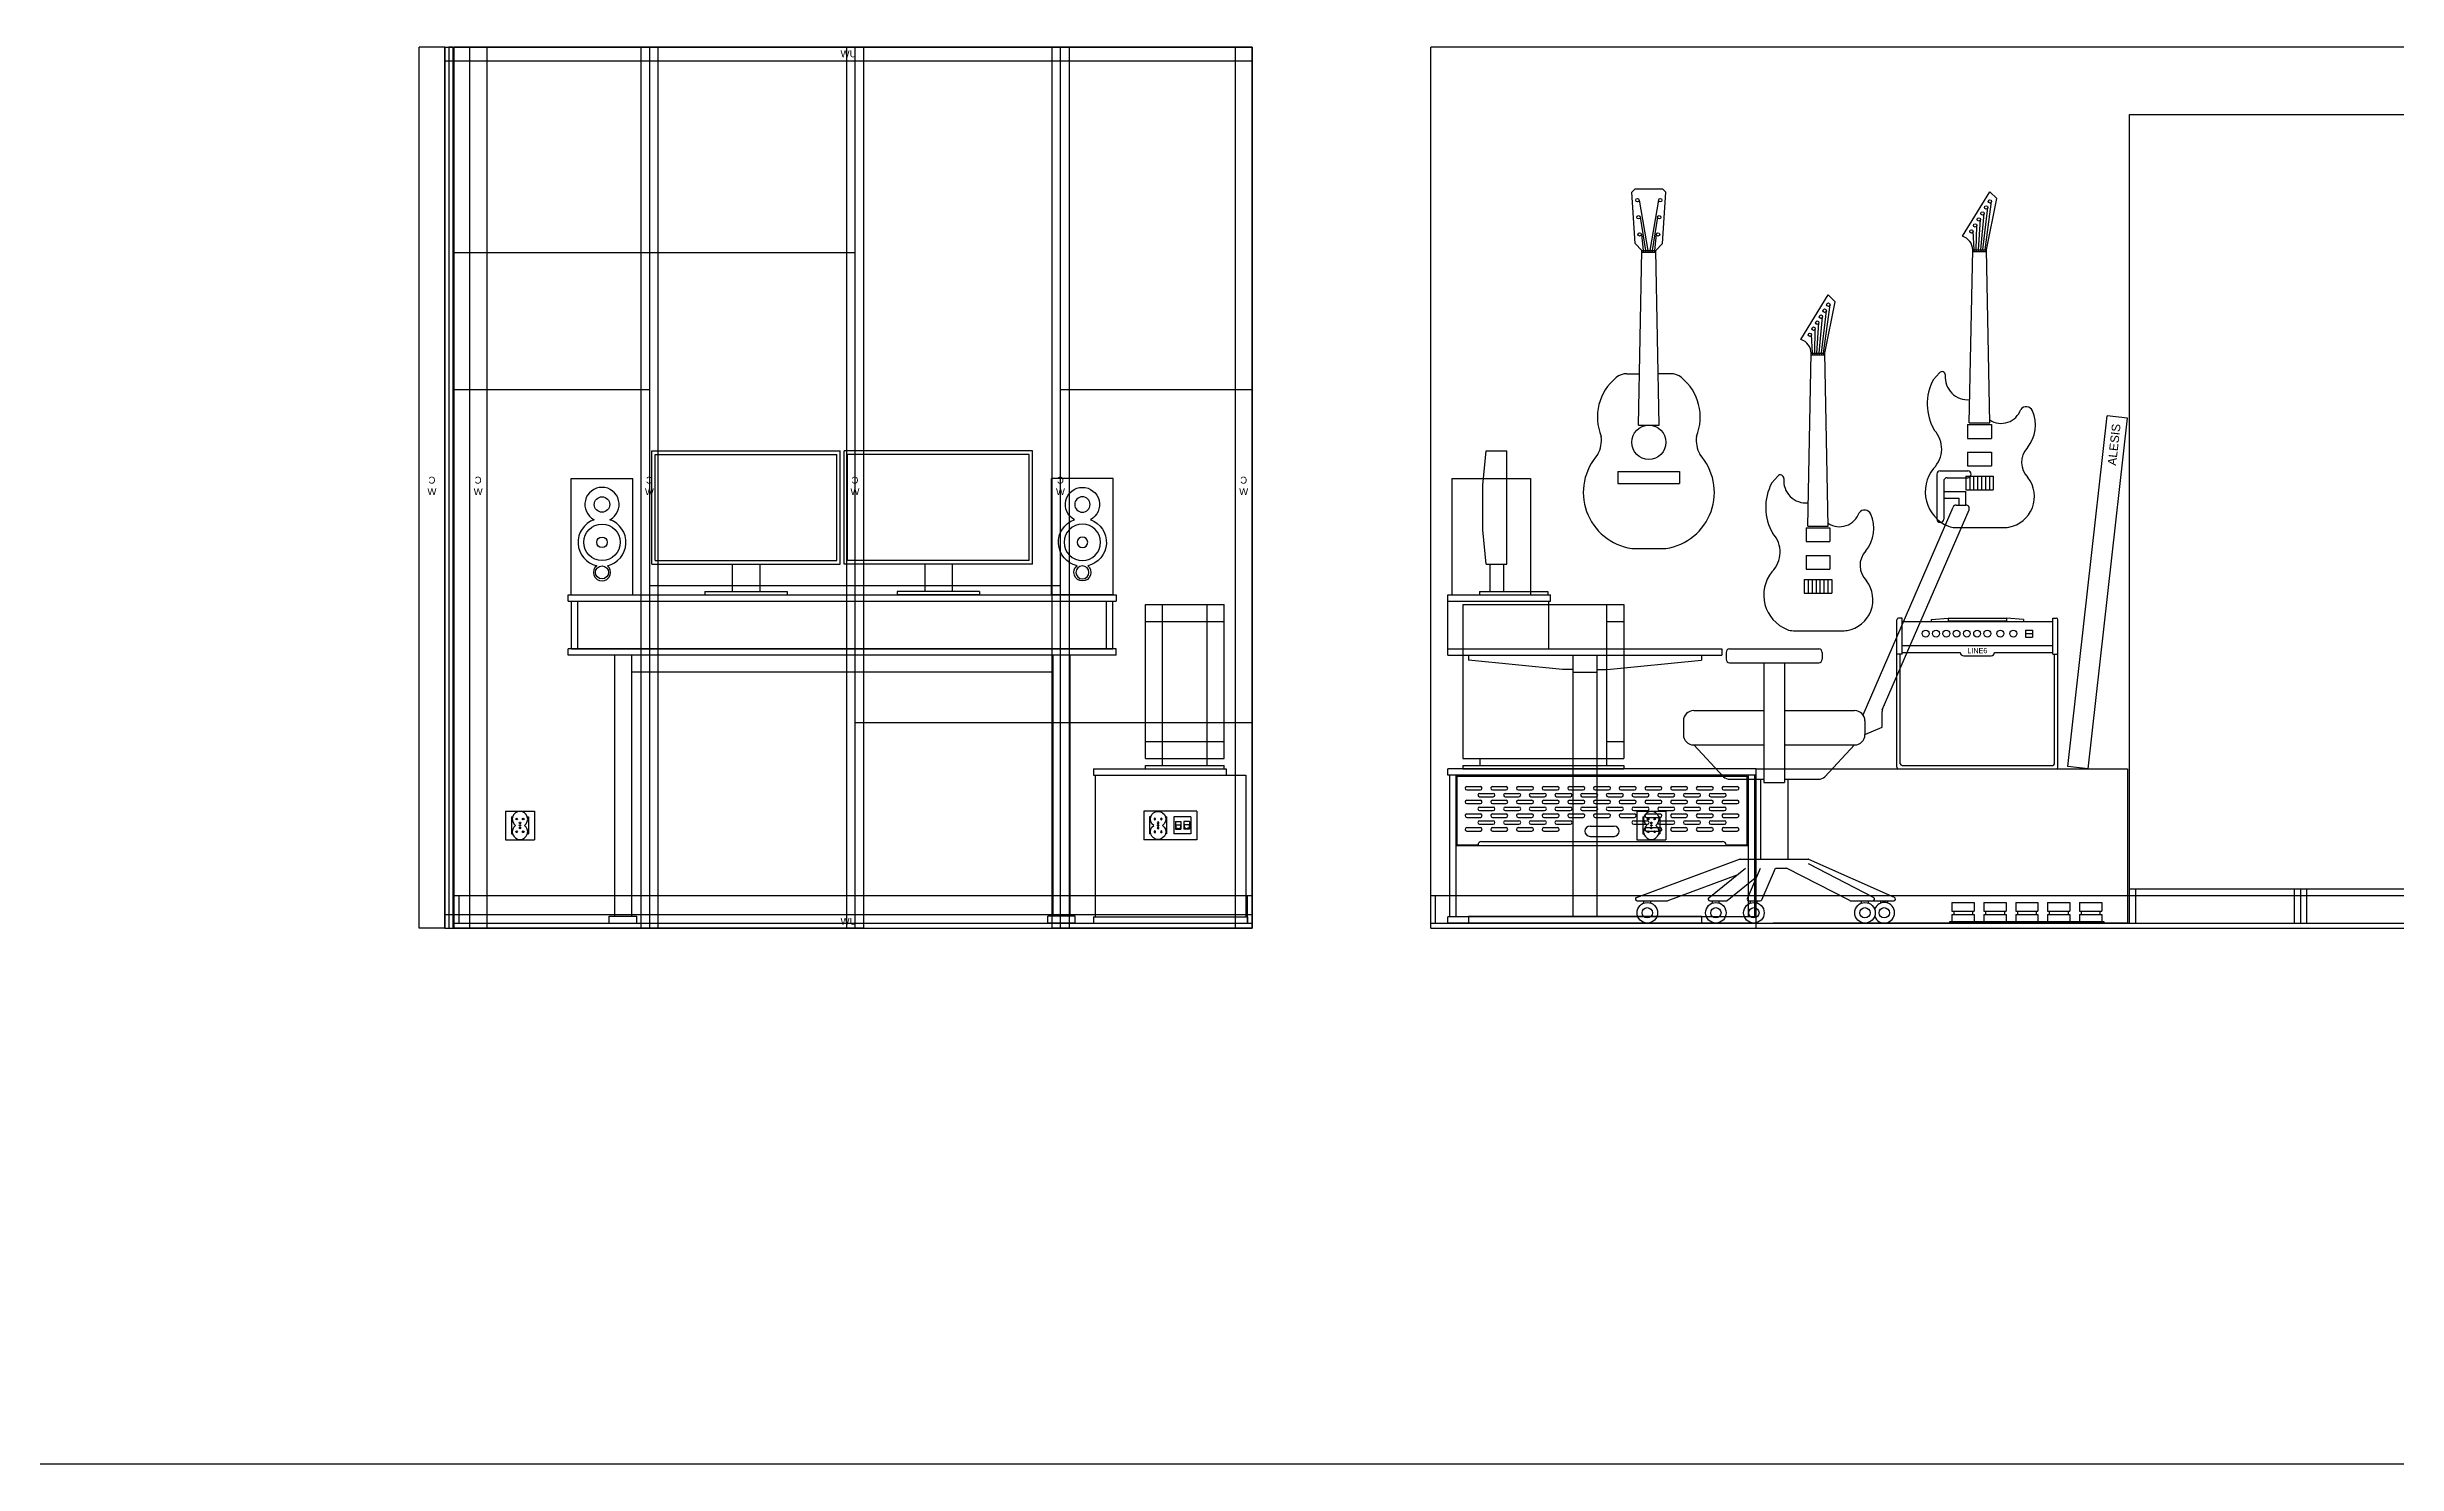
# Model space of a CAD drawing. Header units: millimetres. Extents: x 863 to 5283, y 810 to 2397.
# Drawn here: x 3125 to 3811, y 1983 to 2397 of the extents above; entities that cross this region are included whole.
import ezdxf

# ---------------------------------------------------------------- set-up
doc = ezdxf.new("R2010")
doc.units = ezdxf.units.MM
for name, color, linetype in [('Elektryka - obudowy', 253, 'Continuous'), ('GK - OSB', 40, 'Continuous'), ('GK - płyta', 104, 'Continuous'), ('GK - rama', 170, 'Continuous'), ('Listwy', 9, 'Continuous'), ('Meble', 42, 'Continuous'), ('Panele', 44, 'Continuous'), ('Szkic', 6, 'Continuous'), ('Urządzenia', 183, 'Continuous'), ('Ściany', 7, 'Continuous')]:
    doc.layers.add(name, color=color, linetype=linetype)

# ---------------------------------------------------------------- blocks, each defined once
blk = doc.blocks.new('Z$W@#8374')
for p, q in [((0, 80), (0, 95.8)), ((0, 95.8), (30, 95.8)), ((0, 94), (30, 94)), ((29.5, 80), (29.5, 94)), ((30, 94), (30, 95.8)), ((0, 78.2), (0, 80)), ((0, 80), (80, 80)), ((0, 78.2), (80, 78.2)), ((6, 78.2), (6, 76.7)), ((33.5, 74), (6, 76.7)), ((36.5, 78.2), (36.5, 2)), ((43.5, 78.2), (43.5, 2)), ((46.5, 74), (74, 76.7)), ((74, 78.2), (74, 76.7)), ((80, 80), (80, 78.2)), ((36.5, 74), (33.5, 74)), ((36.5, 73.2), (43.5, 73.2)), ((43.5, 74), (46.5, 74)), ((6, 2), (6, 0)), ((6, 2), (74, 2)), ((6, 0), (74, 0)), ((74, 2), (74, 0))]:
    blk.add_line(p, q)
blk = doc.blocks.new('Z$W@#10950')
for p, q in [((90, 45), (0, 45)), ((0, 43.2), (0, 45)), ((90, 43.2), (0, 43.2)), ((0.5, 43.2), (0.5, 1.8)), ((2.3, 43.2), (2.3, 1.8)), ((2.6, 42.9), (2.6, 22.8)), ((87.4, 42.9), (2.6, 42.9)), ((2.6, 42.9), (87.4, 42.9)), ((2.6, 22.8), (2.6, 42.9)), ((87.4, 22.8), (87.4, 42.9)), ((87.7, 43.2), (87.7, 1.8)), ((89.5, 43.2), (89.5, 1.8)), ((90, 43.2), (90, 45)), ((5.5, 39.85), (9.5, 39.85)), ((5.5, 38.85), (9.5, 38.85)), ((5.5, 35.85), (9.5, 35.85)), ((5.5, 34.85), (9.5, 34.85)), ((9.25, 37.85), (13.25, 37.85)), ((9.25, 36.85), (13.25, 36.85)), ((13, 39.85), (17, 39.85)), ((13, 38.85), (17, 38.85)), ((13, 35.85), (17, 35.85)), ((13, 34.85), (17, 34.85)), ((16.75, 37.85), (20.75, 37.85)), ((16.75, 36.85), (20.75, 36.85)), ((20.5, 39.85), (24.5, 39.85)), ((20.5, 38.85), (24.5, 38.85)), ((20.5, 35.85), (24.5, 35.85)), ((20.5, 34.85), (24.5, 34.85)), ((24.25, 37.85), (28.25, 37.85)), ((24.25, 36.85), (28.25, 36.85)), ((28, 39.85), (32, 39.85)), ((28, 38.85), (32, 38.85)), ((28, 35.85), (32, 35.85)), ((28, 34.85), (32, 34.85)), ((31.75, 37.85), (35.75, 37.85)), ((31.75, 36.85), (35.75, 36.85)), ((35.5, 39.85), (39.5, 39.85)), ((35.5, 38.85), (39.5, 38.85)), ((35.5, 35.85), (39.5, 35.85)), ((35.5, 34.85), (39.5, 34.85)), ((39.25, 37.85), (43.25, 37.85)), ((39.25, 36.85), (43.25, 36.85)), ((43, 39.85), (47, 39.85)), ((43, 38.85), (47, 38.85)), ((43, 35.85), (47, 35.85)), ((43, 34.85), (47, 34.85)), ((46.75, 37.85), (50.75, 37.85)), ((46.75, 36.85), (50.75, 36.85)), ((50.5, 39.85), (54.5, 39.85)), ((50.5, 38.85), (54.5, 38.85)), ((50.5, 35.85), (54.5, 35.85)), ((50.5, 34.85), (54.5, 34.85)), ((54.25, 37.85), (58.25, 37.85)), ((54.25, 36.85), (58.25, 36.85)), ((58, 39.85), (62, 39.85)), ((58, 38.85), (62, 38.85)), ((58, 35.85), (62, 35.85)), ((58, 34.85), (62, 34.85)), ((61.75, 37.85), (65.75, 37.85)), ((61.75, 36.85), (65.75, 36.85)), ((65.5, 39.85), (69.5, 39.85)), ((65.5, 38.85), (69.5, 38.85)), ((65.5, 35.85), (69.5, 35.85)), ((65.5, 34.85), (69.5, 34.85)), ((69.25, 37.85), (73.25, 37.85)), ((69.25, 36.85), (73.25, 36.85)), ((73, 39.85), (77, 39.85)), ((73, 38.85), (77, 38.85)), ((73, 35.85), (77, 35.85)), ((73, 34.85), (77, 34.85)), ((76.75, 37.85), (80.75, 37.85)), ((76.75, 36.85), (80.75, 36.85)), ((80.5, 39.85), (84.5, 39.85)), ((80.5, 38.85), (84.5, 38.85)), ((80.5, 35.85), (84.5, 35.85)), ((80.5, 34.85), (84.5, 34.85)), ((5.5, 31.85), (9.5, 31.85)), ((5.5, 30.85), (9.5, 30.85)), ((5.5, 27.85), (9.5, 27.85)), ((9.25, 33.85), (13.25, 33.85)), ((9.25, 32.85), (13.25, 32.85)), ((9.25, 29.85), (13.25, 29.85)), ((9.25, 28.85), (13.25, 28.85)), ((13, 31.85), (17, 31.85)), ((13, 30.85), (17, 30.85)), ((13, 27.85), (17, 27.85)), ((16.75, 33.85), (20.75, 33.85)), ((16.75, 32.85), (20.75, 32.85)), ((16.75, 29.85), (20.75, 29.85)), ((16.75, 28.85), (20.75, 28.85)), ((20.5, 31.85), (24.5, 31.85)), ((20.5, 30.85), (24.5, 30.85)), ((20.5, 27.85), (24.5, 27.85)), ((24.25, 33.85), (28.25, 33.85)), ((24.25, 32.85), (28.25, 32.85)), ((24.25, 29.85), (28.25, 29.85)), ((24.25, 28.85), (28.25, 28.85)), ((28, 31.85), (32, 31.85)), ((28, 30.85), (32, 30.85)), ((28, 27.85), (32, 27.85)), ((31.75, 33.85), (35.75, 33.85)), ((31.75, 32.85), (35.75, 32.85)), ((31.75, 29.85), (35.75, 29.85)), ((31.75, 28.85), (35.75, 28.85)), ((35.5, 31.85), (39.5, 31.85)), ((35.5, 30.85), (39.5, 30.85)), ((39.25, 33.85), (43.25, 33.85)), ((39.25, 32.85), (43.25, 32.85)), ((41.51, 28.3), (48.51, 28.3)), ((43, 31.85), (47, 31.85)), ((43, 30.85), (47, 30.85)), ((46.75, 33.85), (50.75, 33.85)), ((46.75, 32.85), (50.75, 32.85)), ((50.5, 31.85), (54.5, 31.85)), ((50.5, 30.85), (54.5, 30.85)), ((54.25, 33.85), (58.25, 33.85)), ((54.25, 32.85), (58.25, 32.85)), ((54.25, 29.85), (58.25, 29.85)), ((54.25, 28.85), (58.25, 28.85)), ((58, 31.85), (62, 31.85)), ((58, 30.85), (62, 30.85)), ((58, 27.85), (62, 27.85)), ((61.75, 33.85), (65.75, 33.85)), ((61.75, 32.85), (65.75, 32.85)), ((61.75, 29.85), (65.75, 29.85)), ((61.75, 28.85), (65.75, 28.85)), ((65.5, 31.85), (69.5, 31.85)), ((65.5, 30.85), (69.5, 30.85)), ((65.5, 27.85), (69.5, 27.85)), ((69.25, 33.85), (73.25, 33.85)), ((69.25, 32.85), (73.25, 32.85)), ((69.25, 29.85), (73.25, 29.85)), ((69.25, 28.85), (73.25, 28.85)), ((73, 31.85), (77, 31.85)), ((73, 30.85), (77, 30.85)), ((73, 27.85), (77, 27.85)), ((76.75, 33.85), (80.75, 33.85)), ((76.75, 32.85), (80.75, 32.85)), ((76.75, 29.85), (80.75, 29.85)), ((76.75, 28.85), (80.75, 28.85)), ((80.5, 31.85), (84.5, 31.85)), ((80.5, 30.85), (84.5, 30.85)), ((80.5, 27.85), (84.5, 27.85)), ((87.7, 22.5), (2.3, 22.5)), ((2.6, 22.8), (8.8, 22.8)), ((5.5, 26.85), (9.5, 26.85)), ((9.8, 23.8), (80.2, 23.8)), ((13, 26.85), (17, 26.85)), ((20.5, 26.85), (24.5, 26.85)), ((28, 26.85), (32, 26.85)), ((41.5, 25.3), (48.5, 25.3)), ((58, 26.85), (62, 26.85)), ((65.5, 26.85), (69.5, 26.85)), ((73, 26.85), (77, 26.85)), ((80.5, 26.85), (84.5, 26.85)), ((81.2, 22.8), (87.4, 22.8)), ((90, 1.8), (0, 1.8)), ((0, 0), (0, 1.8)), ((90, 0), (0, 0)), ((90, 0), (90, 1.8))]:
    blk.add_line(p, q)
for centre, radius, start, end in [((5.5, 39.35), 0.5, 90, 270), ((5.5, 35.35), 0.5, 90, 270), ((9.25, 37.35), 0.5, 90, 270), ((9.5, 39.35), 0.5, 270, 90), ((9.5, 35.35), 0.5, 270, 90), ((13, 39.35), 0.5, 90, 270), ((13, 35.35), 0.5, 90, 270), ((13.25, 37.35), 0.5, 270, 90), ((16.75, 37.35), 0.5, 90, 270), ((17, 39.35), 0.5, 270, 90), ((17, 35.35), 0.5, 270, 90), ((20.5, 39.35), 0.5, 90, 270), ((20.5, 35.35), 0.5, 90, 270), ((20.75, 37.35), 0.5, 270, 90), ((24.25, 37.35), 0.5, 90, 270), ((24.5, 39.35), 0.5, 270, 90), ((24.5, 35.35), 0.5, 270, 90), ((28, 39.35), 0.5, 90, 270), ((28, 35.35), 0.5, 90, 270), ((28.25, 37.35), 0.5, 270, 90), ((31.75, 37.35), 0.5, 90, 270), ((32, 39.35), 0.5, 270, 90), ((32, 35.35), 0.5, 270, 90), ((35.5, 39.35), 0.5, 90, 270), ((35.5, 35.35), 0.5, 90, 270), ((35.75, 37.35), 0.5, 270, 90), ((39.25, 37.35), 0.5, 90, 270), ((39.5, 39.35), 0.5, 270, 90), ((39.5, 35.35), 0.5, 270, 90), ((43, 39.35), 0.5, 90, 270), ((43, 35.35), 0.5, 90, 270), ((43.25, 37.35), 0.5, 270, 90), ((46.75, 37.35), 0.5, 90, 270), ((47, 39.35), 0.5, 270, 90), ((47, 35.35), 0.5, 270, 90), ((50.5, 39.35), 0.5, 90, 270), ((50.5, 35.35), 0.5, 90, 270), ((50.75, 37.35), 0.5, 270, 90), ((54.25, 37.35), 0.5, 90, 270), ((54.5, 39.35), 0.5, 270, 90), ((54.5, 35.35), 0.5, 270, 90), ((58, 39.35), 0.5, 90, 270), ((58, 35.35), 0.5, 90, 270), ((58.25, 37.35), 0.5, 270, 90), ((61.75, 37.35), 0.5, 90, 270), ((62, 39.35), 0.5, 270, 90), ((62, 35.35), 0.5, 270, 90), ((65.5, 39.35), 0.5, 90, 270), ((65.5, 35.35), 0.5, 90, 270), ((65.75, 37.35), 0.5, 270, 90), ((69.25, 37.35), 0.5, 90, 270), ((69.5, 39.35), 0.5, 270, 90), ((69.5, 35.35), 0.5, 270, 90), ((73, 39.35), 0.5, 90, 270), ((73, 35.35), 0.5, 90, 270), ((73.25, 37.35), 0.5, 270, 90), ((76.75, 37.35), 0.5, 90, 270), ((77, 39.35), 0.5, 270, 90), ((77, 35.35), 0.5, 270, 90), ((80.5, 39.35), 0.5, 90, 270), ((80.5, 35.35), 0.5, 90, 270), ((80.75, 37.35), 0.5, 270, 90), ((84.5, 39.35), 0.5, 270, 90), ((84.5, 35.35), 0.5, 270, 90), ((5.5, 31.35), 0.5, 90, 270), ((5.5, 27.35), 0.5, 90, 270), ((9.25, 33.35), 0.5, 90, 270), ((9.25, 29.35), 0.5, 90, 270), ((9.5, 31.35), 0.5, 270, 90), ((9.5, 27.35), 0.5, 270, 90), ((13, 31.35), 0.5, 90, 270), ((13, 27.35), 0.5, 90, 270), ((13.25, 33.35), 0.5, 270, 90), ((13.25, 29.35), 0.5, 270, 90), ((16.75, 33.35), 0.5, 90, 270), ((16.75, 29.35), 0.5, 90, 270), ((17, 31.35), 0.5, 270, 90), ((17, 27.35), 0.5, 270, 90), ((20.5, 31.35), 0.5, 90, 270), ((20.5, 27.35), 0.5, 90, 270), ((20.75, 33.35), 0.5, 270, 90), ((20.75, 29.35), 0.5, 270, 90), ((24.25, 33.35), 0.5, 90, 270), ((24.25, 29.35), 0.5, 90, 270), ((24.5, 31.35), 0.5, 270, 90), ((24.5, 27.35), 0.5, 270, 90), ((28, 31.35), 0.5, 90, 270), ((28, 27.35), 0.5, 90, 270), ((28.25, 33.35), 0.5, 270, 90), ((28.25, 29.35), 0.5, 270, 90), ((31.75, 33.35), 0.5, 90, 270), ((31.75, 29.35), 0.5, 90, 270), ((32, 31.35), 0.5, 270, 90), ((32, 27.35), 0.5, 270, 90), ((35.5, 31.35), 0.5, 90, 270), ((35.75, 33.35), 0.5, 270, 90), ((35.75, 29.35), 0.5, 270, 90), ((39.25, 33.35), 0.5, 90, 270), ((39.5, 31.35), 0.5, 270, 90), ((41.5, 26.8), 1.5, 90, 270), ((43, 31.35), 0.5, 90, 270), ((43.25, 33.35), 0.5, 270, 90), ((46.75, 33.35), 0.5, 90, 270), ((47, 31.35), 0.5, 270, 90), ((48.5, 26.8), 1.5, 270, 90), ((50.5, 31.35), 0.5, 90, 270), ((50.75, 33.35), 0.5, 270, 90), ((54.25, 33.35), 0.5, 90, 270), ((54.25, 29.35), 0.5, 90, 270), ((54.5, 31.35), 0.5, 270, 90), ((58, 31.35), 0.5, 90, 270), ((58, 27.35), 0.5, 90, 270), ((58.25, 33.35), 0.5, 270, 90), ((58.25, 29.35), 0.5, 270, 90), ((61.75, 33.35), 0.5, 90, 270), ((61.75, 29.35), 0.5, 90, 270), ((62, 31.35), 0.5, 270, 90), ((62, 27.35), 0.5, 270, 90), ((65.5, 31.35), 0.5, 90, 270), ((65.5, 27.35), 0.5, 90, 270), ((65.75, 33.35), 0.5, 270, 90), ((65.75, 29.35), 0.5, 270, 90), ((69.25, 33.35), 0.5, 90, 270), ((69.25, 29.35), 0.5, 90, 270), ((69.5, 31.35), 0.5, 270, 90), ((69.5, 27.35), 0.5, 270, 90), ((73, 31.35), 0.5, 90, 270), ((73, 27.35), 0.5, 90, 270), ((73.25, 33.35), 0.5, 270, 90), ((73.25, 29.35), 0.5, 270, 90), ((76.75, 33.35), 0.5, 90, 270), ((76.75, 29.35), 0.5, 90, 270), ((77, 31.35), 0.5, 270, 90), ((77, 27.35), 0.5, 270, 90), ((80.5, 31.35), 0.5, 90, 270), ((80.5, 27.35), 0.5, 90, 270), ((80.75, 33.35), 0.5, 270, 90), ((80.75, 29.35), 0.5, 270, 90), ((84.5, 31.35), 0.5, 270, 90), ((84.5, 27.35), 0.5, 270, 90), ((9.8, 22.8), 1, 90, 180), ((80.2, 22.8), 1, 0, 90)]:
    blk.add_arc(centre, radius, start, end)
blk = doc.blocks.new('Z$W@#20984')
for p, q in [((0, 0.5), (45, 0.5)), ((0, 0), (0, 0.5)), ((0, 0), (45, 0)), ((0.65, 6), (0.65, 3.5)), ((0.65, 6), (7.15, 6)), ((0.65, 3.5), (7.15, 3.5)), ((0.65, 2.5), (7.15, 2.5)), ((0.65, 2.5), (0.65, 0.5)), ((1.15, 3.5), (1.15, 2.5)), ((6.65, 3.5), (6.65, 2.5)), ((7.15, 6), (7.15, 3.5)), ((7.15, 2.5), (7.15, 0.5)), ((9.95, 6), (9.95, 3.5)), ((9.95, 6), (16.45, 6)), ((9.95, 3.5), (16.45, 3.5)), ((9.95, 2.5), (16.45, 2.5)), ((9.95, 2.5), (9.95, 0.5)), ((10.45, 3.5), (10.45, 2.5)), ((15.95, 3.5), (15.95, 2.5)), ((16.45, 6), (16.45, 3.5)), ((16.45, 2.5), (16.45, 0.5)), ((19.25, 6), (19.25, 3.5)), ((19.25, 6), (25.75, 6)), ((19.25, 3.5), (25.75, 3.5)), ((19.25, 2.5), (25.75, 2.5)), ((19.25, 2.5), (19.25, 0.5)), ((19.75, 3.5), (19.75, 2.5)), ((25.25, 3.5), (25.25, 2.5)), ((25.75, 6), (25.75, 3.5)), ((25.75, 2.5), (25.75, 0.5)), ((28.55, 6), (28.55, 3.5)), ((28.55, 6), (35.05, 6)), ((28.55, 3.5), (35.05, 3.5)), ((28.55, 2.5), (35.05, 2.5)), ((28.55, 2.5), (28.55, 0.5)), ((29.05, 3.5), (29.05, 2.5)), ((34.55, 3.5), (34.55, 2.5)), ((35.05, 6), (35.05, 3.5)), ((35.05, 2.5), (35.05, 0.5)), ((37.85, 6), (37.85, 3.5)), ((37.85, 6), (44.35, 6)), ((37.85, 3.5), (44.35, 3.5)), ((37.85, 2.5), (44.35, 2.5)), ((37.85, 2.5), (37.85, 0.5)), ((38.35, 3.5), (38.35, 2.5)), ((43.85, 3.5), (43.85, 2.5)), ((44.35, 6), (44.35, 3.5)), ((44.35, 2.5), (44.35, 0.5)), ((45, 0.5), (45, 0))]:
    blk.add_line(p, q)
blk = doc.blocks.new('Z$W@#7479')
for p, q in [((0, 0.5), (0, 43.5)), ((1.5, 44), (0.5, 44)), ((1.5, 33.5), (1.5, 44)), ((1.5, 43), (45.5, 43)), ((10, 43.6), (15, 44)), ((10, 43.6), (10, 43)), ((15, 44), (32, 44)), ((15, 44), (15, 43)), ((15, 43.2), (32, 43.2)), ((32, 44), (32, 43)), ((37, 43.6), (32, 44)), ((37, 43.6), (37, 43)), ((45.5, 44), (46.5, 44)), ((45.5, 33.5), (45.5, 44)), ((47, 0.5), (47, 43.5)), ((1.5, 36), (45.5, 36)), ((37.58, 40.49), (37.58, 38.49)), ((37.58, 40.49), (39.58, 40.49)), ((37.58, 39.49), (39.58, 39.49)), ((37.58, 38.49), (39.58, 38.49)), ((39.58, 40.49), (39.58, 38.49)), ((1.5, 33.5), (0, 33.5)), ((1, 1.5), (1, 33.5)), ((1.5, 34), (18.5, 34)), ((19.5, 33), (27.5, 33)), ((28.5, 34), (45.5, 34)), ((45.5, 33.5), (47, 33.5)), ((46, 1.5), (46, 33.5)), ((0.5, 0), (46.5, 0)), ((1.5, 1), (45.5, 1))]:
    blk.add_line(p, q)
for centre in [(8.42, 39.49), (11.42, 39.49), (14.42, 39.49), (17.42, 39.49), (20.42, 39.49), (23.42, 39.49), (26.42, 39.49), (30.22, 39.49), (34.01, 39.49)]:
    blk.add_circle(centre, 1)
for centre, radius, start, end in [((0.5, 43.5), 0.5, 90, 180), ((46.5, 43.5), 0.5, 0, 90), ((19.5, 34), 1, 180, 270), ((27.5, 34), 1, 270, 0), ((0.5, 0.5), 0.5, 180, 270), ((1.5, 1.5), 0.5, 180, 270), ((45.5, 1.5), 0.5, 270, 0), ((46.5, 0.5), 0.5, 270, 0)]:
    blk.add_arc(centre, radius, start, end)
at = {"insert": (23.5, 34.5), "char_height": 1.5, "width": 10, "attachment_point": 5}
blk.add_mtext('{\\fArial|b0|i0|c238|p0;LINE6}', dxfattribs=at)
blk = doc.blocks.new('Z$W@#24539')
for p, q in [((14.13, 104), (15.13, 105)), ((15.13, 89), (14.13, 104)), ((15.13, 105), (23.13, 105)), ((24.13, 104), (23.13, 105)), ((23.13, 89), (24.13, 104)), ((16.29, 101.67), (18.8, 87)), ((16.62, 96.67), (18.15, 87)), ((21.97, 101.67), (19.45, 87)), ((21.64, 96.67), (20.1, 87)), ((16.95, 91.67), (17.5, 87)), ((21.3, 91.67), (20.75, 87)), ((17.13, 87), (15.13, 89)), ((16.13, 36), (17.13, 87)), ((17.12, 86.5), (21.14, 86.5)), ((17.13, 87), (21.13, 87)), ((17.5, 87), (17.5, 86.5)), ((18.15, 87), (18.15, 86.5)), ((18.8, 87), (18.8, 86.5)), ((19.45, 87), (19.45, 86.5)), ((20.1, 87), (20.1, 86.5)), ((20.75, 87), (20.75, 86.5)), ((21.13, 87), (23.13, 89)), ((22.13, 36), (21.13, 87)), ((12.75, 51), (16.42, 51)), ((25.5, 51), (21.83, 51)), ((16.13, 36), (22.13, 36)), ((10.13, 22.5), (28.13, 22.5)), ((10.13, 22.5), (10.13, 19)), ((28.13, 22.5), (28.13, 19)), ((10.13, 19), (28.13, 19)), ((14.13, 0), (24.13, 0))]:
    blk.add_line(p, q)
for centre, radius in [((15.79, 101.67), 0.5), ((16.12, 96.67), 0.5), ((22.14, 96.67), 0.5), ((22.47, 101.67), 0.5), ((16.45, 91.67), 0.5), ((21.8, 91.67), 0.5), ((19.13, 31), 5)]:
    blk.add_circle(centre, radius)
for centre, radius, start, end in [((19.06, 38.31), 14.94, 129.33514, 202.06661), ((12.75, 46), 5, 90, 129.33514), ((25.5, 46), 5, 50.66486, 90), ((19.2, 38.31), 14.94, 337.93339, 50.66486), ((16.56, 16.38), 16.56, 137.87827, 261.56211), ((-3.43, 31.55), 8.71, 332.16458, 7.54332), ((21.7, 16.38), 16.56, 278.43789, 42.12173), ((41.54, 31.53), 8.57, 172.15275, 208.13935)]:
    blk.add_arc(centre, radius, start, end)
blk = doc.blocks.new('Z$W@#31570')
for p, q in [((10.85, 85), (18.85, 98)), ((20.85, 96), (18.85, 98)), ((15.53, 81), (16.13, 89.87)), ((16.18, 81), (17.21, 91.66)), ((16.83, 81), (18.29, 93.41)), ((17.48, 81), (19.37, 95.16)), ((17.85, 81), (20.85, 96)), ((14.23, 81), (13.98, 86.43)), ((14.88, 81), (15.06, 88.14)), ((12.85, 30.5), (13.85, 81)), ((13.84, 80.5), (17.86, 80.5)), ((13.85, 81), (17.85, 81)), ((14.23, 81), (14.23, 80.5)), ((14.88, 81), (14.88, 80.5)), ((15.53, 81), (15.53, 80.5)), ((16.18, 81), (16.18, 80.5)), ((16.83, 81), (16.83, 80.5)), ((17.48, 81), (17.48, 80.5)), ((18.85, 30.5), (17.85, 81)), ((2.36, 43.14), (4.11, 45.15)), ((12.35, 30), (19.35, 30)), ((12.35, 30), (12.35, 26)), ((12.85, 30.5), (18.85, 30.5)), ((19.35, 30), (19.35, 26)), ((12.35, 26), (19.35, 26)), ((12.35, 22), (19.35, 22)), ((12.35, 22), (12.35, 18)), ((19.35, 22), (19.35, 18)), ((11.85, 15), (19.85, 15)), ((11.85, 15), (11.85, 11)), ((12.35, 18), (19.35, 18)), ((12.98, 15), (12.98, 11)), ((14.13, 15), (14.13, 11)), ((15.28, 15), (15.28, 11)), ((16.43, 15), (16.43, 11)), ((17.58, 15), (17.58, 11)), ((18.73, 15), (18.73, 11)), ((19.85, 15), (19.85, 11)), ((11.85, 11), (19.85, 11)), ((8.66, 0), (23.51, 0))]:
    blk.add_line(p, q)
for centre in [(15.63, 89.91), (16.71, 91.66), (17.79, 93.41), (18.87, 95.16), (13.48, 86.4), (14.56, 88.16)]:
    blk.add_circle(centre, 0.5)
for centre, radius, start, end in [((9.6, 80.93), 4.26, 0.89409, 72.852), ((15.71, 36.01), 15.13, 151.90654, 210.22935), ((4.87, 44.49), 1, 356.46296, 138.99091), ((12.36, 43.82), 6.53, 174.6512, 275.4883), ((22.18, 36.36), 5.99, 236.02687, 341.44882), ((29.45, 33.24), 2, 23.76516, 142.56832), ((-3.2, 22.93), 8, 314.42915, 43.14497), ((21.79, 29.86), 10.37, 320.61345, 23.76516), ((34.36, 19.02), 6.24, 136.85503, 225.57085), ((10.83, 10.41), 10.83, 141.09622, 248.20123), ((22.8, 9.02), 9.08, 279.92238, 37.62397), ((8.66, 5), 5, 248.20123, 270), ((23.51, 5), 5, 270, 279.92238)]:
    blk.add_arc(centre, radius, start, end)
blk = doc.blocks.new('Z$W@#6558')
for p, q in [((0, 0), (0, 6)), ((0, 6), (103, 6)), ((0, 0), (103, 0)), ((103, 0), (103, 6))]:
    blk.add_line(p, q)
at = {"insert": (94.89, 3), "char_height": 2.5, "width": 16.2109, "attachment_point": 5}
blk.add_mtext('{\\fArial|b0|i0|c238|p0;ALESIS}', dxfattribs=at)
blk = doc.blocks.new('Z$W@#10335')
for p, q in [((0, 48), (47, 48)), ((0, 48), (0, 3)), ((42, 48), (42, 1)), ((42, 43), (47, 43)), ((47, 48), (47, 3)), ((42, 8), (47, 8)), ((0, 3), (47, 3)), ((0, 1), (47, 1)), ((0, 1), (0, 0)), ((0, 0), (47, 0)), ((5, 3), (5, 1)), ((47, 1), (47, 0))]:
    blk.add_line(p, q)
blk = doc.blocks.new('Z$W@#32041')
for p, q in [((1, 32), (2, 42)), ((2, 42), (8, 42)), ((8, 9), (8, 42)), ((1, 19), (1, 32)), ((2, 9), (1, 19)), ((2, 9), (8, 9)), ((3, 9), (3, 1)), ((7, 9), (7, 1)), ((0, 1), (20, 1)), ((0, 1), (0, 0)), ((0, 0), (20, 0)), ((20, 1), (20, 0))]:
    blk.add_line(p, q)
blk = doc.blocks.new('Z$W@#10924')
for p, q in [((0, 34), (23, 34)), ((0, 34), (0, 0)), ((23, 34), (23, 0)), ((0, 0), (23, 0))]:
    blk.add_line(p, q)
blk = doc.blocks.new('Z$W@#8605')
for p, q in [((88.01, 131), (88.01, 117.92)), ((89.01, 132), (97.01, 132)), ((98.01, 131), (98.01, 131)), ((90.01, 129), (90.01, 117.92)), ((90.01, 126), (96.51, 126)), ((90.01, 124), (94.51, 124)), ((91.01, 130), (97.01, 130)), ((94.51, 122), (94.51, 124)), ((96.51, 122), (96.51, 126)), ((66.46, 60.73), (92.75, 121.4)), ((72.09, 62.19), (97.41, 120.6)), ((89.01, 116.92), (89.01, 116.92)), ((93.67, 122), (96.49, 122)), ((26.51, 79), (26.51, 77)), ((27.51, 80), (53.51, 80)), ((27.51, 76), (53.51, 76)), ((37.51, 76), (37.51, 41)), ((43.51, 76), (43.51, 41)), ((54.51, 79), (54.51, 77)), ((17.01, 62), (37.51, 62)), ((43.51, 62), (64.01, 62)), ((72.01, 57.17), (72.01, 61.79)), ((14.01, 59), (14.01, 55)), ((67.01, 59), (67.01, 55)), ((67.01, 55), (72.01, 57.17)), ((17.01, 52), (37.51, 52)), ((17.01, 52), (25.69, 42.66)), ((43.51, 52), (64.01, 52)), ((64.01, 52), (55.33, 42.66)), ((27.56, 42), (37.51, 42)), ((36.51, 42), (36.51, 18.63)), ((43.51, 42), (53.46, 42)), ((44.51, 42), (44.51, 18.63)), ((37.51, 41), (43.51, 41)), ((0.33, 7.47), (30.43, 18.6)), ((9.32, 6.53), (29.7, 14.07)), ((21.4, 7.39), (32.19, 16.07)), ((30.6, 18.63), (50.4, 18.63)), ((32.71, 7.2), (36.55, 16.07)), ((36.89, 6.8), (40.91, 16.07)), ((40.91, 16.07), (44.14, 16.07)), ((62.56, 6.56), (44.14, 16.07)), ((69.56, 7.44), (50.51, 17.28)), ((75.61, 7.46), (50.61, 18.59)), ((26.82, 6.61), (35.46, 13.57)), ((0.5, 6.5), (9.15, 6.5)), ((2.47, 6.5), (4.47, 6.5)), ((2.47, 5.83), (2.47, 6.5)), ((4.47, 5.83), (4.47, 6.5)), ((21.72, 6.5), (26.5, 6.5)), ((22.49, 6.5), (24.49, 6.5)), ((22.49, 5.83), (22.49, 6.5)), ((24.49, 5.83), (24.49, 6.5)), ((33.17, 6.5), (36.44, 6.5)), ((33.59, 6.5), (35.59, 6.5)), ((33.59, 5.83), (33.59, 6.5)), ((35.59, 5.83), (35.59, 6.5)), ((62.79, 6.5), (75.41, 6.5)), ((62.79, 6.5), (69.33, 6.5)), ((66.03, 6.5), (68.03, 6.5)), ((66.03, 5.83), (66.03, 6.5)), ((68.03, 5.83), (68.03, 6.5)), ((71.66, 6.5), (73.66, 6.5)), ((71.66, 5.83), (71.66, 6.5)), ((73.66, 5.83), (73.66, 6.5))]:
    blk.add_line(p, q)
for centre, radius in [((3.47, 3), 3), ((3.47, 3), 1.5), ((23.49, 3), 3), ((23.49, 3), 1.5), ((34.59, 3), 3), ((34.59, 3), 1.5), ((67.03, 3), 3), ((67.03, 3), 1.5), ((72.66, 3), 1.5)]:
    blk.add_circle(centre, radius)
for centre, radius, start, end in [((89.01, 131), 1, 90, 180), ((97.01, 131), 1, 0, 90), ((97.01, 131), 1, 270, 0), ((91.01, 129), 1, 90, 180), ((89.01, 117.92), 1, 180, 270), ((89.01, 117.92), 1, 270, 0), ((93.67, 121), 1, 90, 156.57131), ((96.49, 121), 1, 336.57131, 90), ((27.51, 79), 1, 90, 180), ((27.51, 77), 1, 180, 270), ((53.51, 79), 1, 0, 90), ((53.51, 77), 1, 270, 0), ((17.01, 59), 3, 90, 180), ((64.01, 59), 3, 0, 90), ((73.01, 61.79), 1, 156.57131, 180), ((17.01, 55), 3, 180, 270), ((64.01, 55), 3, 270, 0), ((27.56, 45), 3, 231.34019, 270), ((53.46, 45), 3, 270, 308.65981), ((30.6, 18.13), 0.5, 90, 110.29392), ((50.4, 18.13), 0.5, 66.00288, 90), ((0.5, 7), 0.5, 110.29392, 270), ((21.72, 7), 0.5, 128.81867, 270), ((33.17, 7), 0.5, 156.6033, 270), ((69.33, 7), 0.5, 270, 62.68314), ((75.41, 7), 0.5, 270, 66.00288), ((9.15, 7), 0.5, 270, 290.29392), ((26.5, 7), 0.5, 270, 308.81867), ((36.44, 7), 0.5, 270, 336.6033), ((62.79, 7), 0.5, 242.68314, 270), ((72.66, 3), 3, 200.21704, 159.78296)]:
    blk.add_arc(centre, radius, start, end)
blk = doc.blocks.new('Z$W@#1056')
for p, q in [((0, 45), (38.8, 45)), ((0, 45), (0, 43.2)), ((0, 43.2), (44.5, 43.2)), ((0.5, 43.2), (0.5, 1.8)), ((38.8, 45), (38.8, 43.2)), ((44.5, 43.2), (44.5, 1.8)), ((0, 1.8), (45, 1.8)), ((0, 1.8), (0, 0)), ((0, 0), (45, 0)), ((45, 1.8), (45, 0))]:
    blk.add_line(p, q)
blk = doc.blocks.new('Z$W@#16866')
for p, q in [((0, 48), (23, 48)), ((0, 3), (0, 48)), ((0, 43), (23, 43)), ((5, 3), (5, 48)), ((18, 3), (18, 48)), ((23, 3), (23, 48)), ((0, 8), (23, 8)), ((0, 3), (23, 3)), ((0, 0), (0, 1)), ((0, 1), (23, 1)), ((0, 0), (23, 0)), ((5, 1), (5, 3)), ((18, 1), (18, 3)), ((23, 0), (23, 1))]:
    blk.add_line(p, q)
blk = doc.blocks.new('Z$W@#29601')
for p, q in [((0, 95.8), (160, 95.8)), ((0, 94), (0, 95.8)), ((0, 94), (160, 94)), ((1, 80), (1, 94)), ((1, 80), (1, 94)), ((2.8, 80), (2.8, 94)), ((157.2, 80), (157.2, 94)), ((159, 80), (159, 94)), ((160, 95.8), (160, 94)), ((160, 80), (0, 80)), ((0, 78.2), (0, 80)), ((160, 78.2), (0, 78.2)), ((1, 80), (159, 80)), ((13.5, 78.2), (13.5, 2)), ((18.5, 78.2), (18.5, 2)), ((141.5, 78.2), (141.5, 2)), ((146.5, 78.2), (146.5, 2)), ((160, 78.2), (160, 80)), ((141.5, 73.2), (18.5, 73.2)), ((12, 2), (20, 2)), ((12, 0), (12, 2)), ((12, 0), (20, 0)), ((20, 0), (20, 2)), ((148, 2), (140, 2)), ((140, 0), (140, 2)), ((148, 0), (140, 0)), ((148, 0), (148, 2))]:
    blk.add_line(p, q)
blk = doc.blocks.new('Z$W@#29038')
for p, q in [((0, 0), (0, 34)), ((0, 34), (18, 34)), ((18, 0), (18, 34)), ((0, 0), (18, 0))]:
    blk.add_line(p, q)
for centre, radius in [((9, 26.37), 2.25), ((9, 15.33), 5.32), ((9, 15.33), 1.53), ((9, 6.56), 1.91)]:
    blk.add_circle(centre, radius)
for centre, radius, start, end in [((9, 26.37), 5, 297.59595, 242.40405), ((9, 15.33), 7, 109.32226, 257.12431), ((9, 15.33), 7, 282.87569, 70.67774), ((9, 6.56), 2.5, 128.6046, 51.3954)]:
    blk.add_arc(centre, radius, start, end)
blk = doc.blocks.new('Z$W@#1564')
for p, q in [((0, 9), (0, 42)), ((0, 42), (55, 42)), ((55, 9), (55, 42)), ((1, 10), (1, 41)), ((1, 41), (54, 41)), ((54, 10), (54, 41)), ((0, 9), (55, 9)), ((1, 10), (54, 10)), ((23.5, 9), (23.5, 1)), ((31.5, 9), (31.5, 1)), ((15.5, 1), (15.5, 0)), ((15.5, 1), (39.5, 1)), ((15.5, 0), (39.5, 0)), ((39.5, 1), (39.5, 0))]:
    blk.add_line(p, q)
blk = doc.blocks.new('Z$W@#26526')
for p, q in [((0, 0), (0, 236)), ((0, 236), (200, 236)), ((100, 236), (100, 10)), ((200, 0), (200, 236)), ((0, 10), (200, 10)), ((1.8, 0), (1.8, 10)), ((48.2, 0), (48.2, 10)), ((50, 0), (50, 10)), ((51.8, 0), (51.8, 10)), ((98.2, 0), (98.2, 10)), ((100, 0), (100, 10)), ((101.8, 0), (101.8, 10)), ((148.2, 0), (148.2, 10)), ((150, 0), (150, 10)), ((151.8, 0), (151.8, 10)), ((198.2, 0), (198.2, 10)), ((0, 0), (200, 0))]:
    blk.add_line(p, q)
blk = doc.blocks.new('Z$W@#24918')
h = blk.add_hatch(color=256)
h.paths.add_polyline_path([(1.54, 5.95, -1), (1.06, 5.95, -1)])
h.paths.add_polyline_path([(3.44, 5.95, -1), (2.96, 5.95, -1)])
h = blk.add_hatch(color=256)
h.paths.add_polyline_path([(1.54, 2.25, 1), (1.06, 2.25, 1)])
h.paths.add_polyline_path([(3.44, 2.25, 1), (2.96, 2.25, 1)])
for centre in [(1.3, 5.95), (1.3, 2.25), (2.25, 4.83), (2.25, 3.37), (3.2, 5.95), (3.2, 2.25)]:
    blk.add_circle(centre, 0.24)
for centre, start, end in [((2.25, 5.95), 304.69213, 235.30787), ((2.25, 2.25), 124.69213, 55.30787)]:
    blk.add_arc(centre, 2.25, start, end)
blk = doc.blocks.new('Z$W@#1292')
for p, q in [((0, 8.4), (8.4, 8.4)), ((0, 8.4), (0, 0)), ((8.4, 8.4), (8.4, 0)), ((0, 0), (8.4, 0)), ((1.7, 6.7), (1.7, 1.7)), ((1.7, 6.7), (2.05, 6.7)), ((1.7, 1.7), (2.05, 1.7)), ((4, 4.18), (4.4, 4.22)), ((4.18, 4.4), (4.22, 4)), ((6.35, 6.7), (6.7, 6.7)), ((6.35, 1.7), (6.7, 1.7)), ((6.7, 6.7), (6.7, 1.7))]:
    blk.add_line(p, q)
blk.add_circle((4.2, 4.2), 0.2)
blk.add_blockref('Z$W@#24918', (1.95, 0.1))
blk = doc.blocks.new('Z$W@#28526')
for p, q in [((15.5, 8.4), (0, 8.4)), ((0, 8.4), (0, 0)), ((15.5, 8.4), (15.5, 0)), ((15.5, 0), (0, 0)), ((1.7, 6.7), (1.7, 1.7)), ((2.05, 6.7), (1.7, 6.7)), ((2.05, 1.7), (1.7, 1.7)), ((4.4, 4.18), (4, 4.22)), ((4.22, 4.4), (4.18, 4)), ((6.7, 6.7), (6.35, 6.7)), ((6.7, 1.7), (6.35, 1.7)), ((6.7, 6.7), (6.7, 1.7)), ((8.8, 6.7), (8.8, 1.7)), ((13.8, 6.7), (8.8, 6.7)), ((13.8, 1.7), (8.8, 1.7)), ((9.26, 5.3), (9.26, 3.1)), ((9.26, 5.3), (10.86, 5.3)), ((9.26, 3.1), (10.86, 3.1)), ((9.36, 4.38), (9.36, 3.4)), ((9.36, 4.38), (10.76, 4.38)), ((9.36, 3.4), (9.82, 3.4)), ((9.82, 3.4), (9.82, 3.2)), ((9.82, 3.2), (10.3, 3.2)), ((10.3, 3.4), (10.3, 3.2)), ((10.3, 3.4), (10.76, 3.4)), ((10.76, 4.38), (10.76, 3.4)), ((10.86, 5.3), (10.86, 3.1)), ((13.34, 5.3), (11.74, 5.3)), ((11.74, 5.3), (11.74, 3.1)), ((13.34, 3.1), (11.74, 3.1)), ((11.84, 4.38), (11.84, 3.4)), ((13.24, 4.38), (11.84, 4.38)), ((12.3, 3.4), (11.84, 3.4)), ((12.3, 3.4), (12.3, 3.2)), ((12.78, 3.2), (12.3, 3.2)), ((13.24, 3.4), (12.78, 3.4)), ((12.78, 3.4), (12.78, 3.2)), ((13.24, 4.38), (13.24, 3.4)), ((13.34, 5.3), (13.34, 3.1)), ((13.8, 6.7), (13.8, 1.7))]:
    blk.add_line(p, q)
blk.add_circle((4.2, 4.2), 0.2)
at = {"xscale": -1}
blk.add_blockref('Z$W@#24918', (6.45, 0.1), dxfattribs=at)
blk = doc.blocks.new('Z$W@#17258')
for p, q in [((260.92, 248.49), (265.92, 248.49)), ((260.92, 248.49), (260.92, -8.71)), ((265.92, 248.49), (265.92, -8.71)), ((260.92, -8.71), (265.92, -8.71))]:
    blk.add_line(p, q)
at = {"insert": (263.42, 120.39), "char_height": 2, "width": 5, "attachment_point": 5}
blk.add_mtext('{\\fArial|b0|i0|c238|p0;C\\PW}', dxfattribs=at)
blk = doc.blocks.new('Z$W@#20356')
for p, q in [((438.76, 135.36), (442.76, 135.36)), ((438.76, 135.36), (438.76, -100.39)), ((442.76, 135.36), (442.76, -100.39)), ((438.76, -100.39), (442.76, -100.39))]:
    blk.add_line(p, q)
at = {"insert": (440.76, 17.49), "char_height": 2, "width": 235.75, "attachment_point": 5, "rotation": 90}
blk.add_mtext('{\\fArial|b0|i0|c238|p0;UW}', dxfattribs=at)
blk = doc.blocks.new('Z$W@#3')
for p, q in [((328.89, -11.14), (328.89, 246.06)), ((328.89, 246.06), (336.39, 246.06)), ((336.39, -11.14), (336.39, 246.06)), ((328.89, -11.14), (336.39, -11.14))]:
    blk.add_line(p, q)
at = {"insert": (332.64, 117.96), "char_height": 2, "width": 6.5, "attachment_point": 5}
blk.add_mtext('{\\fArial|b0|i0|c238|p0;C\\PW}', dxfattribs=at)

msp = doc.modelspace()

# ---------------------------------------------------------------- linework, layer by layer
at = {"layer": 'GK - OSB'}
for p, q in [((3241.161, 2396.604), (3241.161, 2139.404)), ((3241.161, 2396.604), (3242.361, 2396.604)), ((3242.361, 2396.604), (3242.361, 2139.404)), ((3243.611, 2139.404), (3243.611, 2396.604)), ((3243.611, 2396.604), (3300.911, 2396.604)), ((3300.911, 2396.604), (3300.911, 2139.404)), ((3420.911, 2396.604), (3300.911, 2396.604)), ((3420.911, 2139.404), (3420.911, 2396.604)), ((3420.911, 2396.604), (3476.911, 2396.604)), ((3476.911, 2396.604), (3476.911, 2139.404)), ((3243.611, 2296.604), (3300.911, 2296.604)), ((3420.911, 2296.604), (3476.911, 2296.604)), ((3300.911, 2239.404), (3420.911, 2239.404)), ((3241.161, 2139.404), (3242.361, 2139.404)), ((3300.911, 2139.404), (3243.611, 2139.404)), ((3300.911, 2139.404), (3420.911, 2139.404)), ((3476.911, 2139.404), (3420.911, 2139.404))]:
    msp.add_line(p, q, dxfattribs=at)
at = {"layer": 'GK - płyta'}
for p, q in [((3243.611, 2396.604), (3242.361, 2396.604)), ((3242.361, 2396.604), (3242.361, 2139.404)), ((3243.611, 2396.604), (3243.611, 2139.404)), ((3243.611, 2396.604), (3360.911, 2396.604)), ((3360.911, 2396.604), (3360.911, 2139.404)), ((3476.911, 2396.604), (3360.911, 2396.604)), ((3476.911, 2139.404), (3476.911, 2396.604)), ((3243.611, 2336.604), (3360.911, 2336.604)), ((3360.911, 2199.404), (3476.911, 2199.404)), ((3242.361, 2139.404), (3243.611, 2139.404)), ((3360.911, 2139.404), (3243.611, 2139.404)), ((3360.911, 2139.404), (3476.911, 2139.404))]:
    msp.add_line(p, q, dxfattribs=at)
at = {"layer": 'Listwy'}
for p, q in [((3243.911, 2148.904), (3476.911, 2148.904)), ((3245.311, 2140.904), (3245.311, 2148.904)), ((3475.511, 2140.904), (3475.511, 2148.904)), ((3529.021, 2148.904), (3934.421, 2148.904)), ((3530.421, 2140.904), (3530.421, 2148.904))]:
    msp.add_line(p, q, dxfattribs=at)
at = {"layer": 'Panele'}
for p, q in [((3243.911, 2140.904), (3476.911, 2140.904)), ((3529.021, 2140.904), (3934.421, 2140.904))]:
    msp.add_line(p, q, dxfattribs=at)
at = {"layer": 'Szkic'}
for p, q in [((3624.021, 2185.904), (3732.421, 2185.904)), ((3624.021, 2139.404), (3624.021, 2184.404)), ((3732.421, 2185.904), (3732.421, 2140.904)), ((3732.421, 2140.904), (3629.021, 2140.904))]:
    msp.add_line(p, q, dxfattribs=at)
at = {"layer": 'Ściany'}
for p, q in [((3243.911, 2139.404), (3243.911, 2396.604)), ((3476.911, 2396.604), (3243.911, 2396.604)), ((3476.911, 2139.404), (3476.911, 2396.604)), ((3934.421, 2396.604), (3529.021, 2396.604)), ((3529.021, 2139.404), (3529.021, 2396.604)), ((3243.911, 2139.404), (3476.911, 2139.404)), ((3529.021, 2139.404), (3934.421, 2139.404)), ((2567.91, 1983.017), (3936.41, 1983.017))]:
    msp.add_line(p, q, dxfattribs=at)

# ---------------------------------------------------------------- block references
at = {"layer": 'Elektryka - obudowy'}
for name, p in [('Z$W@#1292', (3258.911, 2165.204)), ('Z$W@#28526', (3445.211, 2165.204)), ('Z$W@#1292', (3589.221, 2165.204))]:
    msp.add_blockref(name, p, dxfattribs=at)
at = {"layer": 'GK - rama', "xscale": -0.9999999999999996}
for name, p in [('Z$W@#3', (3570.055, 2150.547)), ('Z$W@#17258', (3514.329, 2148.114)), ('Z$W@#17258', (3564.329, 2148.114)), ('Z$W@#17258', (3624.329, 2148.114)), ('Z$W@#17258', (3684.329, 2148.114)), ('Z$W@#17258', (3737.829, 2148.114))]:
    msp.add_blockref(name, p, dxfattribs=at)
at = {"layer": 'GK - rama', "xscale": -1, "rotation": 90.00000000000001}
for p in [(3376.526, 2835.36), (3376.526, 2582.16)]:
    msp.add_blockref('Z$W@#20356', p, dxfattribs=at)
at = {"layer": 'Meble'}
for name, p in [('Z$W@#26526', (3733.021, 2140.904)), ('Z$W@#8605', (3588.766, 2140.904)), ('Z$W@#29601', (3277.193, 2140.904)), ('Z$W@#8374', (3534.021, 2140.904)), ('Z$W@#1056', (3430.511, 2140.904)), ('Z$W@#10950', (3534.021, 2140.904))]:
    msp.add_blockref(name, p, dxfattribs=at)
at = {"layer": 'Urządzenia'}
for name, p in [('Z$W@#24539', (3573.553, 2250.238)), ('Z$W@#31570', (3673.39, 2256.378)), ('Z$W@#31570', (3626.226, 2226.23)), ('Z$W@#1564', (3301.605, 2236.704)), ('Z$W@#32041', (3543.241, 2236.704)), ('Z$W@#29038', (3278.064, 2236.704)), ('Z$W@#10924', (3535.124, 2236.704)), ('Z$W@#16866', (3445.711, 2185.904)), ('Z$W@#10335', (3538.356, 2185.904)), ('Z$W@#7479', (3665.107, 2185.904)), ('Z$W@#20984', (3680.546, 2140.904))]:
    msp.add_blockref(name, p, dxfattribs=at)
at = {"layer": 'Urządzenia', "rotation": 83.60104337263155}
msp.add_blockref('Z$W@#6558', (3720.942, 2185.904), dxfattribs=at)
at = {"layer": 'Urządzenia', "xscale": -1}
for name, p in [('Z$W@#1564', (3412.781, 2236.704)), ('Z$W@#29038', (3436.322, 2236.704))]:
    msp.add_blockref(name, p, dxfattribs=at)

doc.saveas('drawing.dxf')
